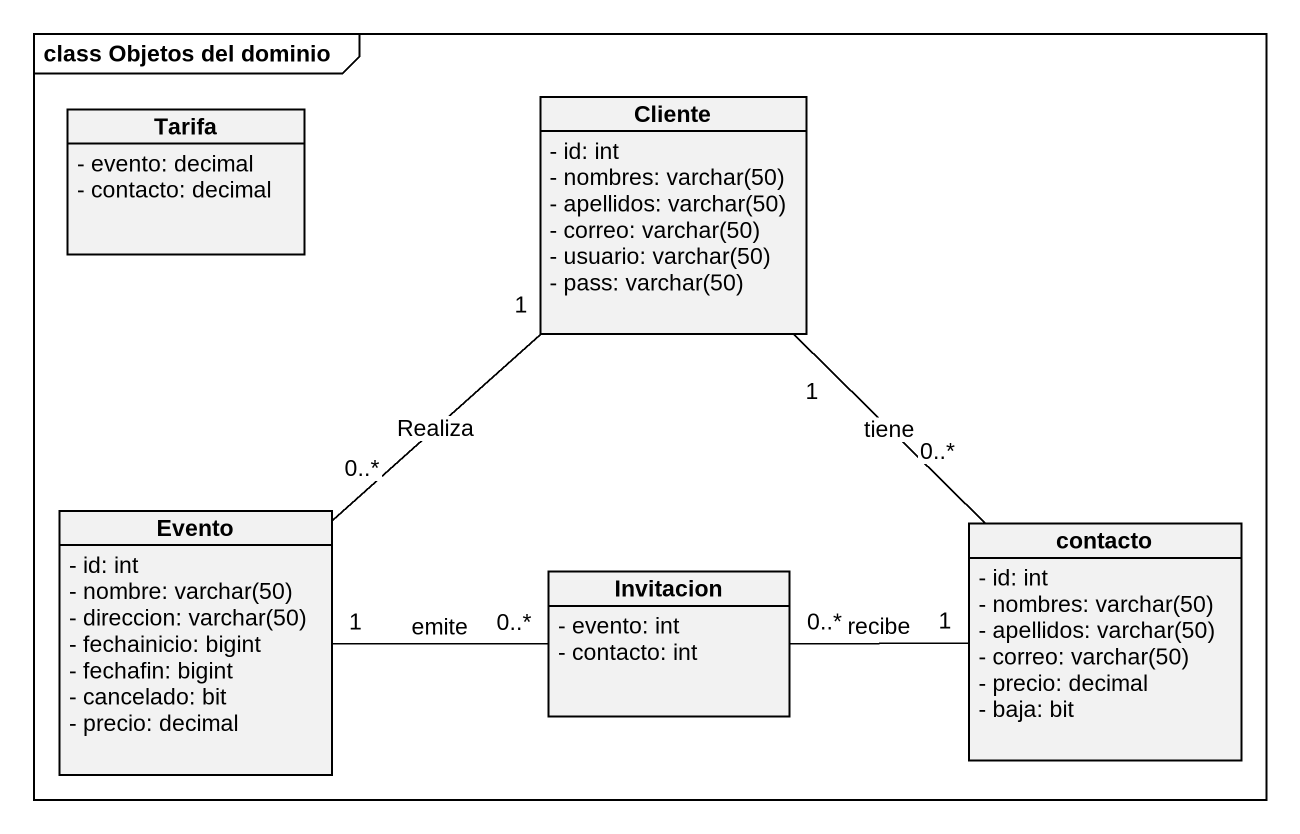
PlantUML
@startuml
mainframe class Objetos del dominio
hide circle
hide empty members
skinparam classAttributeIconSize 0
class Tarifa {
  - evento: decimal
  - contacto: decimal
}
class Cliente {
  - id: int
  {field} - nombres: varchar(50)
  {field} - apellidos: varchar(50)
  {field} - correo: varchar(50)
  {field} - usuario: varchar(50)
  {field} - pass: varchar(50)
}
class Evento {
  - id: int
  {field} - nombre: varchar(50)
  {field} - direccion: varchar(50)
  - fechainicio: bigint
  - fechafin: bigint
  - cancelado: bit
  - precio: decimal
}
class Invitacion {
  - evento: int
  - contacto: int
}
class contacto {
  - id: int
  {field} - nombres: varchar(50)
  {field} - apellidos: varchar(50)
  {field} - correo: varchar(50)
  - precio: decimal
  - baja: bit
}
Cliente "1" -- "0..*" Evento : Realiza
Cliente "1" -- "0..*" contacto : tiene
Evento "1" -right- "0..*" Invitacion : emite
Invitacion "0..*" -right- "1" contacto : recibe
@enduml
